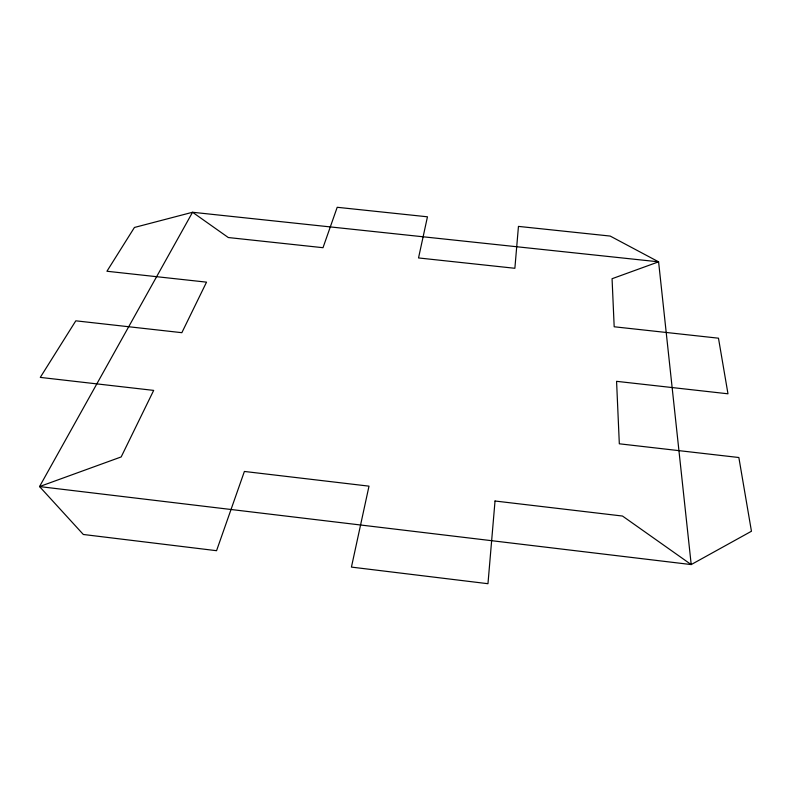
<?xml version="1.0" encoding="UTF-8"?>
<svg xmlns="http://www.w3.org/2000/svg" width="791" height="791" viewBox="0 0 791 791"><rect width="100%" height="100%" fill="white"/><g stroke="black" fill="none" stroke-linecap="round" stroke-linejoin="round"><path stroke-width="1.19" d="M495.028 501.01L487.968 583.709L351.431 567.098L369.002 486.149L244.389 471.456L216.556 550.694L83.322 534.479L39.55 486.574L192.549 212.265L658.596 261.831L691.205 564.576L39.55 486.574L121.181 456.931L153.672 390.398L40.282 377.396L75.807 320.82L181.851 332.685L206.53 282.15L106.933 271.254L134.43 227.462L192.549 212.265L228.312 237.537L323.005 247.702L337.203 207.291L427.456 216.803L418.528 257.945L514.872 268.287L518.451 226.394L610.187 236.064L658.596 261.831L612.066 278.719L614.182 326.772L718.475 338.192L727.977 393.799L616.575 381.331L619.323 443.8L738.853 457.514L751.45 531.245L691.205 564.576L622.497 516.039L495.028 501.01"/></g></svg>
